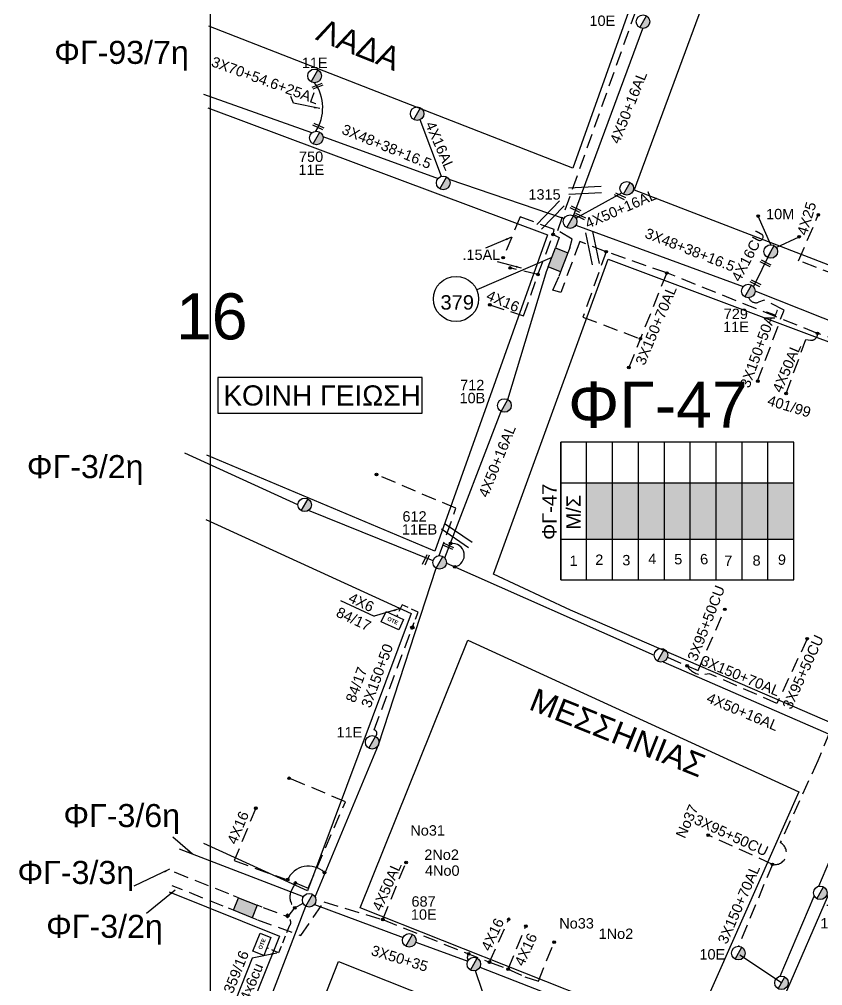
# Model space of a CAD drawing. Header units: millimetres. Extents: x 875 to 3140, y 727 to 1775.
# Drawn here: x 878.1 to 1017.7, y 1391.2 to 1559.1 of the extents above; entities that cross this region are included whole.
import ezdxf
from ezdxf.enums import TextEntityAlignment as Align

# ---------------------------------------------------------------- set-up
doc = ezdxf.new("R2010")
doc.units = ezdxf.units.MM
doc.linetypes.add('DASHED', pattern=[19.05, 12.7, -6.35])
for name, color, linetype in [('Link Box 4 Διευθύνσεων', 7, 'Continuous'), ('Pillar OTE', 7, 'Continuous'), ('Ασφαλειοκιβώτια Χ.Τ 9 αναχωρήσεων', 7, 'Continuous'), ('Γέφυρες Εναερίου Δικτύου', 7, 'Continuous'), ('Γυμνά εναέρια ΧΤ (3Φ)   4x16AL', 7, 'Continuous'), ('Γυμνά εναέρια ΧΤ (3Φ)   4x16CU', 7, 'Continuous'), ('Γυμνά εναέρια ΧΤ (3Φ)   4x50AL', 7, 'Continuous'), ('Γυμνά εναέρια ΧΤ και ΦΟΠ (3Φ)   4x50+16AL', 7, 'Continuous'), ('Εναέρια παροχή ΧΤ 4x16', 7, 'SYN_LINE'), ('Εναέρια παροχή ΧΤ 4x25', 7, 'SYN_LINE'), ('Επιγραφές - Σχήματα', 7, 'Continuous'), ('Καλώδια ΧΤ   3x150+50AL', 7, 'DASHED'), ('Καλώδια ΧΤ   3x150+50AL XLPE', 7, 'DASHED'), ('Καλώδια ΧΤ   3x150+70AL', 7, 'DASHED'), ('Καλώδια ΧΤ   3x150AL+50CU', 7, 'DASHED'), ('Καλώδια ΧΤ   3x48+38+16.5', 7, 'DASHED'), ('Καλώδια ΧΤ   3x95+50CU', 7, 'DASHED'), ('Μηχανική τομή', 7, 'Continuous'), ('Στύλος ΦΜ', 7, 'Continuous'), ('Στύλος ΦΜ @ 1', 7, 'Continuous'), ('Συνδέσεις', 7, 'Continuous'), ('Συνεστραμμένα ΧΤ   3x70+54.6+25 AL', 7, 'SYN_LINE'), ('Συνεστραμμένα ΧΤ   3x70+54.6+25AL', 7, 'SYN_LINE'), ('Συνεστραμμένα ΧΤ   4x120+25AL', 7, 'SYN_LINE'), ('Τομή', 7, 'Continuous'), ('Υπόβαθρο ΔΕΗ', 7, 'Continuous'), ('Υπόγεια Καλώδια Δικτύου ΧΤ   .15', 7, 'DASHED'), ('Υπόγεια καλώδια Παροχών ΧΤ   4x50AL', 7, 'DASHED'), ('Υπόγεια καλώδια Παροχών ΧΤ   4x6', 7, 'DASHED')]:
    doc.layers.add(name, color=color, linetype=linetype)
doc.styles.add('ar', font='arial.ttf')
doc.styles.get("Standard").update_dxf_attribs({"font": 'arial.ttf'})
doc.linetypes.add('SYN_LINE', pattern='A,0.5,-0.0001,["/\\/\\/\\/",Standard,S=0.1,R=0,X=0,Y=-0.05],-0.25', length=0.7501)
doc.dimstyles.new('ISO-25', dxfattribs={"dimtxt": 2.5, "dimasz": 2.5, "dimexe": 1.25, "dimexo": 0.625, "dimtad": 1, "dimtxsty": 'Standard', "dimcen": 2.5, "dimadec": 0, "dimazin": 0, "dimtfac": 1, "dimtmove": 0, "dimatfit": 3, "dimfxl": 1, "dimarcsym": 0})

# ---------------------------------------------------------------- blocks, each defined once
blk = doc.blocks.new('ΥΠΑΡΧΩΝ ΤΣΙΜΕΝΤΕΝΙΟΣ ΣΤΥΛΟΣ')
at = {"layer": 'Στύλος ΦΜ'}
blk.add_hatch(color=256, dxfattribs=at).paths.add_polyline_path([(-1.29, -2.28, 0.574793), (2.62, 0, 0.268822), (1.3, 2.27)])
blk.add_line((-1.29, -2.28), (1.3, 2.27), dxfattribs=at)
blk.add_circle((0, 0), 2.62, dxfattribs=at)
at = {"layer": 'Στύλος ΦΜ', "flags": 4}
for tag, p in [('ΑΡΙΘΜΟΣ', (-4.68, 8.05)), ('ΤΥΠΟΣ', (-4.91, 3.03))]:
    blk.add_attdef(tag, p, '', height=4, dxfattribs=at)
blk = doc.blocks.new('LINK BOX 4 ΑΝΑΧΩΡΗΣΕΩΝ')
at = {"layer": 'Link Box 4 Διευθύνσεων', "ltscale": 40}
blk.add_hatch(color=256, dxfattribs=at).paths.add_polyline_path([(-3.54, 0), (-3.54, -4.67), (3.54, -4.67), (3.54, 0)])
for p, q in [((-3.54, 0), (-5.33, 0)), ((5.33, 0), (3.54, 0)), ((-3.54, -4.67), (-5.33, -4.67)), ((5.33, -4.67), (3.54, -4.67))]:
    blk.add_line(p, q, dxfattribs=at)
blk.add_lwpolyline([(-3.54, -4.67), (-3.54, 0), (3.54, 0), (3.54, -4.67)], close=True, dxfattribs=at)
blk = doc.blocks.new('ΤΟΜΗ')
at = {"layer": 'Τομή', "ltscale": 40}
for p, q in [((-5.68, 0), (5.68, 0)), ((5.68, -2.33), (-5.68, -2.33))]:
    blk.add_line(p, q, dxfattribs=at)
blk = doc.blocks.new('ΑΣΦΑΛΕΙΟΚΙΒΩΤΙΟ ΥΠΟΣΤΑΘΜΟΥ 9 ΑΝΑΧΩΡΗΣΕΩΝ')
at = {"layer": 'Ασφαλειοκιβώτια Χ.Τ 9 αναχωρήσεων', "ltscale": 40}
for p, q in [((-23.8, 40.36), (24.02, 40.36)), ((-9.72, 40.36), (-9.72, -40.64)), ((9.94, 40.36), (9.94, -40.64)), ((-23.8, 31.36), (24.02, 31.36)), ((-23.8, 22.36), (24.02, 22.36)), ((-23.8, 13.36), (24.02, 13.36)), ((-23.8, 4.36), (24.02, 4.36)), ((-23.8, -4.64), (24.02, -4.64)), ((-23.8, -13.64), (24.02, -13.64)), ((-23.8, -22.64), (24.02, -22.64)), ((-23.8, -31.64), (24.02, -31.64))]:
    blk.add_line(p, q, dxfattribs=at)
at = {"layer": 'Ασφαλειοκιβώτια Χ.Τ 9 αναχωρήσεων'}
blk.add_lwpolyline([(-23.8, -40.64), (24.02, -40.64), (24.02, 40.36), (-23.8, 40.36)], close=True, dxfattribs=at)
for s, rotation, p in [('1', 270, (-18.96, 37.31)), ('2', 270, (-18.6, 28.38)), ('3', 270, (-18.74, 18.97)), ('4', 270, (-18.26, 9.95)), ('5', 270, (-18.42, 0.93)), ('6', 274.9707, (-18.52, -8.21)), ('7', 270, (-19, -16.47)), ('8', 270, (-18.86, -26.29)), ('9', 266.863, (-18.5, -35))]:
    blk.add_text(s, height=3.6, rotation=rotation, dxfattribs=at).set_placement(p)
at = {"layer": 'Ασφαλειοκιβώτια Χ.Τ 9 αναχωρήσεων', "ltscale": 40}
for tag, height, p in [('ΟΝΟΜΑ', 5, (-0.16, 44.31)), ('ΚΕΙΜΕΝΟ 1', 2, (17.06, 35.59)), ('ΚΕΙΜΕΝΟ 2', 2, (17.06, 26.88)), ('ΚΕΙΜΕΝΟ 3', 2, (17.06, 17.69)), ('ΚΕΙΜΕΝΟ 4', 2, (17.06, 8.71)), ('ΚΕΙΜΕΝΟ 5', 2, (17.06, -0.13)), ('ΚΕΙΜΕΝΟ 6', 2, (17.06, -9.05)), ('ΚΕΙΜΕΝΟ 7', 2, (17.06, -18.13)), ('ΚΕΙΜΕΝΟ 8', 2, (17.06, -26.85)), ('ΚΕΙΜΕΝΟ 9', 2, (17.06, -35.99)), ('ΣΧ', 2, (-0.1, -42.64))]:
    blk.add_attdef(tag, text='', height=height, dxfattribs=at).set_placement(p, align=Align.MIDDLE_CENTER)
blk = doc.blocks.new('_ΣΥΝΔΕΣΗ')
at = {"layer": 'Συνδέσεις', "linetype": 'SYN_LINE', "ltscale": 40}
blk.add_hatch(color=256, dxfattribs=at).paths.add_polyline_path([(0.5, -0.01, 1), (-0.5, -0.01, 1)])
at = {"layer": 'Συνδέσεις'}
blk.add_circle((0, -0.01), 0.5, dxfattribs=at)
blk = doc.blocks.new('ΜΗΧΑΝΙΚΗ ΤΟΜΗ')
at = {"layer": 'Μηχανική τομή', "ltscale": 40}
for p, q in [((-1.89, 0.78), (1.89, 0.78)), ((1.89, 0), (-1.89, 0))]:
    blk.add_line(p, q, dxfattribs=at)
blk = doc.blocks.new('PILLAR ΟΤΕ')
at = {"layer": 'Pillar OTE', "ltscale": 40}
blk.add_lwpolyline([(-3.31, 2.02), (3.39, 2.02), (3.39, -1.99), (-3.31, -1.99)], close=True, dxfattribs=at)
at = {"layer": 'Pillar OTE', "insert": (-1.81, 0.71), "char_height": 1.3575, "width": 109.961, "attachment_point": 1}
blk.add_mtext('{\\fArial|b1|i0|c161|p34;OTE}', dxfattribs=at)
blk = doc.blocks.new('TSONTA XT1')
at = {"ltscale": 40}
h = blk.add_hatch(color=256, dxfattribs=at)
h.dxf.hatch_style = 1
h.paths.add_polyline_path([(595.96, 2487.66), (597.07, 2488.77), (595.96, 2489.87), (594.85, 2488.77)])
blk.add_lwpolyline([(594.85, 2488.77), (595.96, 2489.87), (597.07, 2488.77), (595.96, 2487.66)], close=True, dxfattribs=at)

msp = doc.modelspace()

# ---------------------------------------------------------------- hatches: boundary and pattern name
at = {"layer": 'Ασφαλειοκιβώτια Χ.Τ 9 αναχωρήσεων', "ltscale": 20}
for color, points in [(62, [(976.71, 1478.58), (976.71, 1468.75), (981.21, 1468.75), (981.21, 1478.58)]), (6, [(981.21, 1478.58), (981.21, 1468.75), (985.71, 1468.75), (985.71, 1478.58)]), (133, [(985.71, 1478.58), (985.71, 1468.75), (990.21, 1468.75), (990.21, 1478.58)]), (30, [(990.21, 1478.58), (990.21, 1468.75), (994.71, 1468.75), (994.71, 1478.58)]), (27, [(994.71, 1478.58), (994.71, 1468.75), (999.21, 1468.75), (999.21, 1478.58)]), (1, [(999.21, 1478.58), (999.21, 1468.75), (1003.71, 1468.75), (1003.71, 1478.58)]), (173, [(1003.71, 1478.58), (1003.71, 1468.75), (1008.21, 1468.75), (1008.21, 1478.58)]), (2, [(1008.21, 1478.58), (1008.21, 1468.75), (1012.71, 1468.75), (1012.71, 1478.58)])]:
    msp.add_hatch(color=color, dxfattribs=at).paths.add_polyline_path(points)

# ---------------------------------------------------------------- linework, layer by layer
at = {"layer": 'Γέφυρες Εναερίου Δικτύου', "color": 62, "linetype": 'DASHED', "ltscale": 0.2}
msp.add_line((914.55, 1407.16), (904.05, 1411.36), dxfattribs=at)
at = {"layer": 'Γέφυρες Εναερίου Δικτύου', "color": 30, "linetype": 'DASHED', "ltscale": 0.2}
msp.add_line((913.57, 1405.04), (904.67, 1408.6), dxfattribs=at)
at = {"layer": 'Γέφυρες Εναερίου Δικτύου', "color": 62, "linetype": 'SYN_LINE', "ltscale": 7}
msp.add_lwpolyline([(1008.72, 1519.92), (1006.5, 1524.88)], dxfattribs=at)
at = {"layer": 'Γέφυρες Εναερίου Δικτύου', "color": 2, "linetype": 'DASHED', "ltscale": 0.2}
msp.add_lwpolyline([(965.74, 1507.55), (968.25, 1514.73), (970.87, 1521.67), (971.91, 1521.18), (971.59, 1520.19)], dxfattribs=at)
at = {"layer": 'Γέφυρες Εναερίου Δικτύου', "color": 6, "linetype": 'DASHED', "ltscale": 0.2}
msp.add_lwpolyline([(1044.6, 1473.32), (1044.54, 1474.34, 0.590059), (1041.66, 1475.72, -0.142842), (1038.13, 1474.49), (1033.17, 1477.01, -0.353654), (1031.06, 1481.71), (1037.19, 1496.96), (1031.86, 1499.09), (1028.25, 1500.62), (1016.82, 1504.51), (990.63, 1515.01), (980.1, 1518.7), (975.5, 1520.45), (972.21, 1511.62), (970.86, 1512.02), (971.88, 1514.38)], format="xyb", dxfattribs=at)
msp.add_lwpolyline([(980.1, 1518.7), (976.05, 1507.33), (986.04, 1503.58)], dxfattribs=at)
at = {"layer": 'Γέφυρες Εναερίου Δικτύου', "color": 62, "linetype": 'DASHED', "ltscale": 0.2}
for points in [[(951.1, 1465.92), (954, 1474.14), (940.17, 1479.99)], [(920.47, 1404.81), (924.83, 1403.22), (925.98, 1404.74), (927.43, 1405.56)]]:
    msp.add_lwpolyline(points, dxfattribs=at)
at = {"layer": 'Γέφυρες Εναερίου Δικτύου', "color": 27, "linetype": 'DASHED', "ltscale": 0.2}
msp.add_lwpolyline([(919.52, 1402.66), (927.02, 1399.97), (931.06, 1405.77), (941.28, 1402.71), (959.84, 1395.3), (963.07, 1394.11), (965.94, 1392.79), (968.33, 1392.01), (971.06, 1398.79)], dxfattribs=at)
at = {"layer": 'Γέφυρες Εναερίου Δικτύου', "color": 27}
msp.add_lwpolyline([(959.76, 1386.8), (957.4, 1393.84)], dxfattribs=at)
at = {"layer": 'Γέφυρες Εναερίου Δικτύου', "color": 27, "linetype": 'DASHED', "ltscale": 0.2}
msp.add_arc((956.9, 1396.12), 0.935, 137.779, 212.7381, dxfattribs=at)
at = {"layer": 'Γυμνά εναέρια ΧΤ (3Φ)   4x16AL', "color": 173, "linetype": 'Continuous'}
msp.add_lwpolyline([(951.46, 1531.78), (947.76, 1541.61)], dxfattribs=at)
at = {"layer": 'Γυμνά εναέρια ΧΤ (3Φ)   4x16CU', "color": 62, "linetype": 'SYN_LINE', "ltscale": 8}
msp.add_lwpolyline([(1005.71, 1512.61), (1008.7, 1518.74)], dxfattribs=at)
at = {"layer": 'Γυμνά εναέρια ΧΤ (3Φ)   4x50AL', "color": 6, "linetype": 'DASHED', "ltscale": 0.2}
msp.add_lwpolyline([(1034.47, 1509.24), (1013.53, 1517.14)], dxfattribs=at)
msp.add_lwpolyline([(1011.36, 1494.08), (1014.81, 1503.46), (1015.6, 1503.34, 0.49101), (1016.82, 1504.51, 1.878378)], format="xyb", dxfattribs=at)
at = {"layer": 'Γυμνά εναέρια ΧΤ (3Φ)   4x50AL', "color": 27, "linetype": 'DASHED', "ltscale": 0.2}
msp.add_lwpolyline([(941.28, 1402.71), (945.32, 1412.63)], dxfattribs=at)
at = {"layer": 'Γυμνά εναέρια ΧΤ και ΦΟΠ (3Φ)   4x50+16AL', "color": 151}
msp.add_line((921.11, 1387.37), (927.91, 1405.05), dxfattribs=at)
at = {"layer": 'Γυμνά εναέρια ΧΤ και ΦΟΠ (3Φ)   4x50+16AL', "color": 2}
msp.add_lwpolyline([(974.42, 1524.95), (986.48, 1557.47)], dxfattribs=at)
at = {"layer": 'Γυμνά εναέρια ΧΤ και ΦΟΠ (3Φ)   4x50+16AL', "color": 133}
for points in [[(974.84, 1524.53), (982.83, 1528.9)], [(963, 1493.02), (969.77, 1515.42)], [(952.05, 1465.52), (961.84, 1490.98)], [(952.33, 1464.62), (988.45, 1448.64)], [(989.98, 1447.5), (1026.31, 1431.65)]]:
    msp.add_lwpolyline(points, dxfattribs=at)
at = {"layer": 'Γυμνά εναέρια ΧΤ και ΦΟΠ (3Φ)   4x50+16AL', "color": 30}
for points in [[(926.53, 1474.72), (906.87, 1483.74)], [(950.01, 1465.01), (928.39, 1473.78)]]:
    msp.add_lwpolyline(points, dxfattribs=at)
at = {"layer": 'Γυμνά εναέρια ΧΤ και ΦΟΠ (3Φ)   4x50+16AL', "color": 62}
for points in [[(940.52, 1433.05), (950.58, 1463.72)], [(929.52, 1406.64), (940.52, 1433.05)]]:
    msp.add_lwpolyline(points, dxfattribs=at)
at = {"layer": 'Εναέρια παροχή ΧΤ 4x16', "color": 2, "linetype": 'DASHED', "ltscale": 0.2}
msp.add_lwpolyline([(959.88, 1509.49), (965.74, 1507.55)], dxfattribs=at)
at = {"layer": 'Εναέρια παροχή ΧΤ 4x16', "color": 62, "linetype": 'DASHED', "ltscale": 0.2}
msp.add_lwpolyline([(934.79, 1423.18), (925.01, 1427.26)], dxfattribs=at)
msp.add_lwpolyline([(919.21, 1422.07), (915.46, 1412.98), (926.1, 1409.07), (925.43, 1407.83, 0.343913), (925.98, 1404.74, 0.384313)], format="xyb", dxfattribs=at)
at = {"layer": 'Εναέρια παροχή ΧΤ 4x16', "color": 27, "linetype": 'DASHED', "ltscale": 0.2}
for points in [[(959.84, 1395.3), (963.16, 1402.77)], [(963.07, 1394.11), (966.15, 1401.58)]]:
    msp.add_lwpolyline(points, dxfattribs=at)
at = {"layer": 'Εναέρια παροχή ΧΤ 4x25', "color": 6, "linetype": 'DASHED', "ltscale": 0.2}
msp.add_lwpolyline([(1013.53, 1517.14), (1016.96, 1525.09)], dxfattribs=at)
at = {"layer": 'Εναέρια παροχή ΧΤ 4x25', "color": 62, "linetype": 'SYN_LINE', "ltscale": 5}
msp.add_lwpolyline([(1009.65, 1519.43), (1013.63, 1521.28)], dxfattribs=at)
at = {"layer": 'Επιγραφές - Σχήματα', "ltscale": 20}
msp.add_line((970.64, 1517.7), (957.61, 1512.06), dxfattribs=at)
at = {"layer": 'Επιγραφές - Σχήματα'}
msp.add_lwpolyline([(2909.53, 1755.34), (2909.49, 750.1), (911.34, 750.1), (911.34, 1763.72)], dxfattribs=at)
at = {"layer": 'Επιγραφές - Σχήματα', "color": 190}
msp.add_lwpolyline([(912.61, 1490.66), (948.12, 1490.66), (948.12, 1496.84), (912.61, 1496.84)], close=True, dxfattribs=at)
at = {"layer": 'Επιγραφές - Σχήματα', "ltscale": 20}
msp.add_circle((954.01, 1510.5), 3.92, dxfattribs=at)
for centre, radius, start, end in [((953.4, 1465.99), 2.05, 280.7048, 99.3722), ((928.39, 1407.99), 4.01, 46.5496, 156.2197)]:
    msp.add_arc(centre, radius, start, end, dxfattribs=at)
at = {"layer": 'Καλώδια ΧΤ   3x150+50AL', "color": 62, "linetype": 'DASHED', "ltscale": 0.2}
msp.add_lwpolyline([(1006.41, 1496.26), (1011.02, 1508.56), (1007.54, 1510.28), (1006.59, 1509.93, -0.411133), (1004.89, 1510.7, -3.98592)], format="xyb", dxfattribs=at)
at = {"layer": 'Καλώδια ΧΤ   3x150+70AL', "color": 6, "linetype": 'DASHED', "ltscale": 0.2}
msp.add_lwpolyline([(990.63, 1515.01), (984.04, 1498.6)], dxfattribs=at)
at = {"layer": 'Καλώδια ΧΤ   3x150+70AL', "color": 173, "ltscale": 0.2}
for points in [[(1043.03, 1471.69), (1042.63, 1470.81), (1035.06, 1473.87), (1016.87, 1430.26), (1010.35, 1416.09)], [(1008.98, 1412.3), (1003.08, 1398.07)]]:
    msp.add_lwpolyline(points, dxfattribs=at)
at = {"layer": 'Καλώδια ΧΤ   3x150+70AL', "color": 133, "ltscale": 0.2}
msp.add_lwpolyline([(1009.76, 1440.24), (998.06, 1445.39), (997.25, 1445.28, -0.301755), (994.16, 1446.77, -1.753852)], format="xyb", dxfattribs=at)
at = {"layer": 'Καλώδια ΧΤ   3x150+70AL', "color": 62, "linetype": 'DASHED', "ltscale": 0.2}
msp.add_lwpolyline([(926.1, 1409.07), (928.31, 1408.15), (934.79, 1423.18)], dxfattribs=at)
at = {"layer": 'Καλώδια ΧΤ   3x150+70AL', "color": 173, "ltscale": 0.2}
msp.add_arc((1009.4, 1414.29), 2.04, 258.2456, 62.012, dxfattribs=at)
at = {"layer": 'Καλώδια ΧΤ   3x150AL+50CU', "color": 2, "ltscale": 0.2}
msp.add_lwpolyline([(973.77, 1519.36), (974.19, 1520.86), (971.69, 1522.38), (994.14, 1585.57), (996.47, 1591.95), (997.09, 1593.66), (999.83, 1593.49), (1002.11, 1598.37)], dxfattribs=at)
at = {"layer": 'Καλώδια ΧΤ   3x150AL+50CU', "color": 62, "linetype": 'DASHED', "ltscale": 0.2}
msp.add_lwpolyline([(940.02, 1434.53, 0.630664), (939.78, 1435.65), (946.3, 1453.12)], format="xyb", dxfattribs=at)
at = {"layer": 'Καλώδια ΧΤ   3x48+38+16.5', "color": 173, "linetype": 'Continuous'}
for points in [[(928.94, 1539.32), (910.21, 1545.99)], [(930.89, 1538.7), (950.88, 1531.4)], [(952.78, 1531.27), (972.78, 1524.45)]]:
    msp.add_lwpolyline(points, dxfattribs=at)
at = {"layer": 'Καλώδια ΧΤ   3x48+38+16.5', "color": 62, "linetype": 'Continuous'}
for points in [[(974.85, 1523.33), (1003.9, 1512.64)], [(1005.96, 1511.92), (1037.73, 1499.27)]]:
    msp.add_lwpolyline(points, dxfattribs=at)
at = {"layer": 'Καλώδια ΧΤ   3x95+50CU', "color": 133, "ltscale": 0.2}
for points in [[(990.75, 1448.29), (994.16, 1446.77), (996.07, 1445.99), (1000.72, 1456.59)], [(1015.04, 1451.48), (1009.76, 1440.24)]]:
    msp.add_lwpolyline(points, dxfattribs=at)
at = {"layer": 'Καλώδια ΧΤ   3x95+50CU', "color": 173, "ltscale": 0.2}
msp.add_lwpolyline([(1008.98, 1412.3), (997.84, 1417.36)], dxfattribs=at)
at = {"layer": 'Συνεστραμμένα ΧΤ   3x70+54.6+25 AL', "color": 173, "linetype": 'SYN_LINE', "ltscale": 10}
msp.add_arc((923.35, 1543.69), 7.49, 327.1277, 35.6171, dxfattribs=at)
at = {"layer": 'Συνεστραμμένα ΧΤ   4x120+25AL', "color": 173, "ltscale": 20}
for points in [[(1017.07, 1408.51), (1026.6, 1431.09)], [(1010.31, 1392.88), (1016.27, 1406.77)]]:
    msp.add_lwpolyline(points, dxfattribs=at)
at = {"layer": 'Συνεστραμμένα ΧΤ   4x120+25AL', "color": 27, "ltscale": 20}
for points in [[(927.48, 1406.66), (905.95, 1414.96)], [(929.41, 1405.33), (944.8, 1399.59)], [(958.16, 1394.46), (968.98, 1390.23)]]:
    msp.add_lwpolyline(points, dxfattribs=at)
at = {"layer": 'Συνεστραμμένα ΧΤ   4x120+25AL', "color": 27, "ltscale": 10}
msp.add_lwpolyline([(947.02, 1398.81), (956.05, 1395.51)], dxfattribs=at)
at = {"layer": 'Συνεστραμμένα ΧΤ   4x120+25AL', "color": 173, "ltscale": 10}
msp.add_lwpolyline([(1010.57, 1391.73), (1003.3, 1396.52)], dxfattribs=at)
at = {"layer": 'Υπόβαθρο ΔΕΗ'}
for points in [[(911.73, 1617.98), (993.32, 1586.58), (974.29, 1533.23), (911.08, 1557.89)], [(925.76, 1544.52), (925.31, 1545.63)], [(910.86, 1543.67), (969.88, 1521.62), (950.34, 1466.71), (910.72, 1483.36)], [(910.53, 1472.19), (946.2, 1455.88), (928.21, 1407.68), (910.21, 1415.93)], [(933.96, 1458.1), (939.81, 1455.42)], [(904.16, 1407.56), (923.35, 1399.85), (898.31, 1337.57)], [(911.34, 1338.89), (933.58, 1395.41), (954.45, 1387.14), (937.33, 1347.36)], [(918.61, 1396.02), (915.61, 1388.57)]]:
    msp.add_lwpolyline(points, dxfattribs=at)
for points in [[(1004.51, 1582.32), (984.94, 1529.47), (1033.77, 1510.64), (1045.87, 1533.74, -0.301015), (1050.63, 1535.49), (1063.91, 1530.42), (1073.5, 1555.59)], [(980.42, 1517.43), (1030.39, 1498.68), (1023.13, 1480.2, 0.502334), (1026.51, 1472.04), (1060.31, 1452.89), (1067.38, 1415.97), (1007.69, 1441.87), (973.88, 1456.42), (960.54, 1462.69)]]:
    msp.add_lwpolyline(points, format="xyb", close=True, dxfattribs=at)
for points in [[(956.06, 1451.26), (1013.59, 1424.92), (994.6, 1382.05), (937.34, 1404.74)], [(1024.28, 1419.8), (1071.25, 1398.81), (1081.13, 1348.21), (1005.92, 1377.57)]]:
    msp.add_lwpolyline(points, close=True, dxfattribs=at)
at = {"layer": 'Υπόγεια Καλώδια Δικτύου ΧΤ   .15', "color": 2, "linetype": 'DASHED', "ltscale": 0.2}
for points in [[(970.87, 1521.67), (971.08, 1522.54), (965.15, 1524.77), (962.19, 1517.67)], [(968.25, 1514.73), (963.4, 1515.89)]]:
    msp.add_lwpolyline(points, dxfattribs=at)
at = {"layer": 'Υπόγεια καλώδια Παροχών ΧΤ   4x6', "color": 62, "linetype": 'DASHED', "ltscale": 0.1}
msp.add_lwpolyline([(946.3, 1453.12), (947.42, 1456.11), (944.63, 1457.39), (943.75, 1455.47)], dxfattribs=at)
msp.add_lwpolyline([(924.72, 1403.04, -0.563292), (925.04, 1401.59), (923.18, 1396.96), (921.18, 1397.77)], format="xyb", dxfattribs=at)

# ---------------------------------------------------------------- block references
at = {"layer": 'Link Box 4 Διευθύνσεων'}
for p, xscale, yscale, zscale, rotation in [((970.64, 1517.7), 0.5000000000000212, 0.5000000000000212, 0.5000000000000212, 69.1289847668291), ((917.83, 1405.85), 0.4999999999999936, 0.4999999999999936, 0.4999999999999936, 338.1954599033264)]:
    msp.add_blockref('LINK BOX 4 ΑΝΑΧΩΡΗΣΕΩΝ', p, dxfattribs=dict(at, xscale=xscale, yscale=yscale, zscale=zscale, rotation=rotation))
at = {"layer": 'Pillar OTE'}
for p, xscale, yscale, zscale, rotation in [((942.95, 1454.63), 0.5, 0.5, 0.5, 335.4302608197793), ((920.28, 1398.41), 0.4999999999999999, 0.4999999999999999, 0.4999999999999999, 68.09325104797328)]:
    msp.add_blockref('PILLAR ΟΤΕ', p, dxfattribs=dict(at, xscale=xscale, yscale=yscale, zscale=zscale, rotation=rotation))
at = {"layer": 'Ασφαλειοκιβώτια Χ.Τ 9 αναχωρήσεων', "xscale": 0.5, "yscale": 0.5, "zscale": 0.5, "rotation": 90}
msp.add_blockref('ΑΣΦΑΛΕΙΟΚΙΒΩΤΙΟ ΥΠΟΣΤΑΘΜΟΥ 9 ΑΝΑΧΩΡΗΣΕΩΝ', (992.39, 1473.61), dxfattribs=at).add_auto_attribs({'ΟΝΟΜΑ': 'ΦΓ-47'})
at = {"layer": 'Μηχανική τομή'}
for p, xscale, yscale, zscale, rotation in [((929.86, 1547.63), 0.5000000000001067, 0.5000000000001067, 0.5000000000001067, 202.2180693737455), ((930.16, 1540.62), 0.5000000000001067, 0.5000000000001067, 0.5000000000001067, 154.2532608670445), ((982.58, 1528.5), 0.5000000000001067, 0.5000000000001067, 0.5000000000001067, 154.2532608670445), ((974.84, 1526.27), 0.5000000000001067, 0.5000000000001067, 0.5000000000001067, 154.2532608670445), ((975.65, 1524.98), 0.5000000000001067, 0.5000000000001067, 0.5000000000001067, 154.2532608670445), ((1007.89, 1516.86), 0.5000000000001067, 0.5000000000001067, 0.5000000000001067, 154.2532608670445), ((1006.14, 1513.39), 0.5000000000001067, 0.5000000000001067, 0.5000000000001067, 154.2532608670445), ((952.73, 1467.72), 0.5000000000001346, 0.5000000000001346, 0.5000000000001346, 155.6679469187155), ((948.6, 1465.28), 0.5000000000001346, 0.5000000000001346, 0.5000000000001346, 245.6679469187156)]:
    msp.add_blockref('ΜΗΧΑΝΙΚΗ ΤΟΜΗ', p, dxfattribs=dict(at, xscale=xscale, yscale=yscale, zscale=zscale, rotation=rotation))
at = {"layer": 'Στύλος ΦΜ @ 1', "ltscale": 40}
ref = msp.add_blockref('ΥΠΑΡΧΩΝ ΤΣΙΜΕΝΤΕΝΙΟΣ ΣΤΥΛΟΣ', (986.51, 1558.65), dxfattribs=dict(at, xscale=0.4499999999998181, yscale=0.4499999999998181, zscale=0.4499999999998181))
ref.add_attrib('ΤΥΠΟΣ', '10E', (977.2, 1557.91), dxfattribs={"layer": 'Στύλος ΦΜ', "height": 1.8, "flags": 4})
ref.add_attrib('ΑΡΙΘΜΟΣ', '733', (977.31, 1560.17), dxfattribs={"layer": 'Στύλος ΦΜ', "height": 1.8, "flags": 4})
ref = msp.add_blockref('ΥΠΑΡΧΩΝ ΤΣΙΜΕΝΤΕΝΙΟΣ ΣΤΥΛΟΣ', (929.43, 1549.23), dxfattribs=dict(at, xscale=0.4499999999998181, yscale=0.4499999999998181, zscale=0.4499999999998181))
ref.add_attrib('ΤΥΠΟΣ', '11E', (927.22, 1550.6), dxfattribs={"layer": 'Στύλος ΦΜ', "height": 1.8, "flags": 4})
at = {"layer": 'Στύλος ΦΜ @ 1', "ltscale": 40, "xscale": 0.4499999999998181, "yscale": 0.4499999999998181, "zscale": 0.4499999999998181}
for p in [(947.25, 1542.67), (951.79, 1530.65), (983.68, 1529.71), (927.71, 1474.74), (989.62, 1448.62), (928.49, 1406.07), (957.1, 1394.98), (1010.57, 1391.73)]:
    msp.add_blockref('ΥΠΑΡΧΩΝ ΤΣΙΜΕΝΤΕΝΙΟΣ ΣΤΥΛΟΣ', p, dxfattribs=at)
at = {"layer": 'Στύλος ΦΜ @ 1', "ltscale": 40}
ref = msp.add_blockref('ΥΠΑΡΧΩΝ ΤΣΙΜΕΝΤΕΝΙΟΣ ΣΤΥΛΟΣ', (929.74, 1538.46), dxfattribs=dict(at, xscale=0.4499999999998181, yscale=0.4499999999998181, zscale=0.4499999999998181))
ref.add_attrib('ΤΥΠΟΣ', '11E', (926.63, 1532.03), dxfattribs={"layer": 'Στύλος ΦΜ', "height": 1.8, "flags": 4})
ref.add_attrib('ΑΡΙΘΜΟΣ', '750', (926.73, 1534.3), dxfattribs={"layer": 'Στύλος ΦΜ', "height": 1.8, "flags": 4})
ref = msp.add_blockref('ΥΠΑΡΧΩΝ ΤΣΙΜΕΝΤΕΝΙΟΣ ΣΤΥΛΟΣ', (973.83, 1523.93), dxfattribs=dict(at, xscale=0.4499999999998181, yscale=0.4499999999998181, zscale=0.4499999999998181))
ref.add_attrib('ΤΥΠΟΣ', '1315', (966.59, 1527.75), dxfattribs={"layer": 'Στύλος ΦΜ', "height": 1.8, "flags": 4})
ref = msp.add_blockref('ΥΠΑΡΧΩΝ ΤΣΙΜΕΝΤΕΝΙΟΣ ΣΤΥΛΟΣ', (1008.7, 1518.74), dxfattribs=dict(at, xscale=0.4499999999998181, yscale=0.4499999999998181, zscale=0.4499999999998181))
ref.add_attrib('ΤΥΠΟΣ', '10M', (1007.89, 1524.34), dxfattribs={"layer": 'Στύλος ΦΜ', "height": 1.8, "flags": 4})
ref = msp.add_blockref('ΥΠΑΡΧΩΝ ΤΣΙΜΕΝΤΕΝΙΟΣ ΣΤΥΛΟΣ', (1004.79, 1511.87), dxfattribs=dict(at, xscale=0.4499999999998181, yscale=0.4499999999998181, zscale=0.4499999999998181))
ref.add_attrib('ΤΥΠΟΣ', '11E', (1000.42, 1504.75), dxfattribs={"layer": 'Στύλος ΦΜ', "height": 1.8, "flags": 4})
ref.add_attrib('ΑΡΙΘΜΟΣ', '729', (1000.53, 1507.01), dxfattribs={"layer": 'Στύλος ΦΜ', "height": 1.8, "flags": 4})
ref = msp.add_blockref('ΥΠΑΡΧΩΝ ΤΣΙΜΕΝΤΕΝΙΟΣ ΣΤΥΛΟΣ', (962.42, 1492), dxfattribs=dict(at, xscale=0.4499999999998181, yscale=0.4499999999998181, zscale=0.4499999999998181))
ref.add_attrib('ΤΥΠΟΣ', '10B', (954.62, 1492.39), dxfattribs={"layer": 'Στύλος ΦΜ', "height": 1.8, "flags": 4})
ref.add_attrib('ΑΡΙΘΜΟΣ', '712', (954.73, 1494.65), dxfattribs={"layer": 'Στύλος ΦΜ', "height": 1.8, "flags": 4})
ref = msp.add_blockref('ΥΠΑΡΧΩΝ ΤΣΙΜΕΝΤΕΝΙΟΣ ΣΤΥΛΟΣ', (951.16, 1464.75), dxfattribs=dict(at, xscale=0.4499999999998181, yscale=0.4499999999998181, zscale=0.4499999999998181))
ref.add_attrib('ΤΥΠΟΣ', '11EB', (944.6, 1469.57), dxfattribs={"layer": 'Στύλος ΦΜ', "height": 1.8, "flags": 4})
ref.add_attrib('ΑΡΙΘΜΟΣ', '612', (944.7, 1471.83), dxfattribs={"layer": 'Στύλος ΦΜ', "height": 1.8, "flags": 4})
ref = msp.add_blockref('ΥΠΑΡΧΩΝ ΤΣΙΜΕΝΤΕΝΙΟΣ ΣΤΥΛΟΣ', (939.44, 1433.5), dxfattribs=dict(at, xscale=0.4499999999998181, yscale=0.4499999999998181, zscale=0.4499999999998181))
ref.add_attrib('ΤΥΠΟΣ', '11E', (933.24, 1434.34), dxfattribs={"layer": 'Στύλος ΦΜ', "height": 1.8, "flags": 4})
ref = msp.add_blockref('ΥΠΑΡΧΩΝ ΤΣΙΜΕΝΤΕΝΙΟΣ ΣΤΥΛΟΣ', (1017.3, 1407.36), dxfattribs=dict(at, xscale=0.4499999999998181, yscale=0.4499999999998181, zscale=0.4499999999998181))
ref.add_attrib('ΤΥΠΟΣ', '10E', (1017.32, 1401.17), dxfattribs={"layer": 'Στύλος ΦΜ', "height": 1.8, "flags": 4})
ref.add_attrib('ΑΡΙΘΜΟΣ', '772', (1018.27, 1403.49), dxfattribs={"layer": 'Στύλος ΦΜ', "height": 1.8, "flags": 4})
ref = msp.add_blockref('ΥΠΑΡΧΩΝ ΤΣΙΜΕΝΤΕΝΙΟΣ ΣΤΥΛΟΣ', (945.88, 1399.11), dxfattribs=dict(at, xscale=0.4499999999998181, yscale=0.4499999999998181, zscale=0.4499999999998181))
ref.add_attrib('ΤΥΠΟΣ', '10E', (946.17, 1402.69), dxfattribs={"layer": 'Στύλος ΦΜ', "height": 1.8, "flags": 4})
ref.add_attrib('ΑΡΙΘΜΟΣ', '687', (946.27, 1404.96), dxfattribs={"layer": 'Στύλος ΦΜ', "height": 1.8, "flags": 4})
ref = msp.add_blockref('ΥΠΑΡΧΩΝ ΤΣΙΜΕΝΤΕΝΙΟΣ ΣΤΥΛΟΣ', (1003.07, 1396.89), dxfattribs=dict(at, xscale=0.4499999999998181, yscale=0.4499999999998181, zscale=0.4499999999998181))
ref.add_attrib('ΤΥΠΟΣ', '10E', (996.31, 1395.78), dxfattribs={"layer": 'Στύλος ΦΜ', "height": 1.8, "flags": 4})
at = {"layer": 'Συνδέσεις'}
for name, p, xscale, yscale, zscale in [('_ΣΥΝΔΕΣΗ', (1006.51, 1524.9), 0.4500000000000455, 0.4500000000000455, 0.4500000000000455), ('_ΣΥΝΔΕΣΗ', (1016.97, 1525.11), 0.4500000000000455, 0.4500000000000455, 0.4500000000000455), ('_ΣΥΝΔΕΣΗ', (970.87, 1521.68), 0.4500000000000455, 0.4500000000000455, 0.4500000000000455), ('_ΣΥΝΔΕΣΗ', (1013.65, 1521.31), 0.4500000000000455, 0.4500000000000455, 0.4500000000000455), ('_ΣΥΝΔΕΣΗ', (980.1, 1518.71), 0.4500000000000455, 0.4500000000000455, 0.4500000000000455), ('_ΣΥΝΔΕΣΗ', (962.19, 1517.67), 0.4500000000000455, 0.4500000000000455, 0.4500000000000455), ('_ΣΥΝΔΕΣΗ', (963.41, 1515.89), 0.4500000000000455, 0.4500000000000455, 0.4500000000000455), ('_ΣΥΝΔΕΣΗ', (968.25, 1514.74), 0.4500000000000455, 0.4500000000000455, 0.4500000000000455), ('_ΣΥΝΔΕΣΗ', (990.63, 1515.01), 0.4500000000000455, 0.4500000000000455, 0.4500000000000455), ('_ΣΥΝΔΕΣΗ', (959.88, 1509.49), 0.4500000000000455, 0.4500000000000455, 0.4500000000000455), ('_ΣΥΝΔΕΣΗ', (986.05, 1503.59), 0.4500000000000455, 0.4500000000000455, 0.4500000000000455), ('_ΣΥΝΔΕΣΗ', (1016.82, 1504.52), 0.4500000000000455, 0.4500000000000455, 0.4500000000000455), ('_ΣΥΝΔΕΣΗ', (984.04, 1498.6), 0.4500000000000455, 0.4500000000000455, 0.4500000000000455), ('_ΣΥΝΔΕΣΗ', (1006.45, 1496.23), 0.4500000000000455, 0.4500000000000455, 0.4500000000000455), ('_ΣΥΝΔΕΣΗ', (1011.36, 1494.09), 0.4500000000000455, 0.4500000000000455, 0.4500000000000455), ('_ΣΥΝΔΕΣΗ', (940.18, 1480), 0.4500000000000455, 0.4500000000000455, 0.4500000000000455), ('_ΣΥΝΔΕΣΗ', (953.07, 1468.02), 0.4500000000000455, 0.4500000000000455, 0.4500000000000455), ('_ΣΥΝΔΕΣΗ', (953.78, 1463.98), 0.4500000000000455, 0.4500000000000455, 0.4500000000000455), ('_ΣΥΝΔΕΣΗ', (1000.73, 1456.6), 0.4500000000000455, 0.4500000000000455, 0.4500000000000455), ('_ΣΥΝΔΕΣΗ', (1015.04, 1451.49), 0.4500000000000455, 0.4500000000000455, 0.4500000000000455), ('_ΣΥΝΔΕΣΗ', (994.16, 1446.78), 0.4500000000000455, 0.4500000000000455, 0.4500000000000455), ('_ΣΥΝΔΕΣΗ', (925.01, 1427.26), 0.4500000000000455, 0.4500000000000455, 0.4500000000000455), ('_ΣΥΝΔΕΣΗ', (919.21, 1422.08), 0.4500000000000455, 0.4500000000000455, 0.4500000000000455), ('_ΣΥΝΔΕΣΗ', (997.84, 1417.37), 0.4500000000000455, 0.4500000000000455, 0.4500000000000455), ('_ΣΥΝΔΕΣΗ', (945.33, 1412.63), 0.4500000000000455, 0.4500000000000455, 0.4500000000000455), ('_ΣΥΝΔΕΣΗ', (1008.99, 1412.31), 0.4500000000000455, 0.4500000000000455, 0.4500000000000455), ('_ΣΥΝΔΕΣΗ', (924.77, 1409.71), 0.4500000000000455, 0.4500000000000455, 0.4500000000000455), ('_ΣΥΝΔΕΣΗ', (931.15, 1410.9), 0.4500000000000455, 0.4500000000000455, 0.4500000000000455), ('_ΣΥΝΔΕΣΗ', (926.1, 1409.08), 0.4500000000000455, 0.4500000000000455, 0.4500000000000455), ('_ΣΥΝΔΕΣΗ', (925.98, 1404.75), 0.4500000000000455, 0.4500000000000455, 0.4500000000000455), ('TSONTA XT1', (741.45, 638.04), 0.3075184835441075, 0.3075184835441075, 0.3075184835441075), ('_ΣΥΝΔΕΣΗ', (941.28, 1402.72), 0.4500000000000455, 0.4500000000000455, 0.4500000000000455), ('_ΣΥΝΔΕΣΗ', (963.16, 1402.77), 0.4500000000000455, 0.4500000000000455, 0.4500000000000455), ('_ΣΥΝΔΕΣΗ', (966.16, 1401.58), 0.4500000000000455, 0.4500000000000455, 0.4500000000000455), ('_ΣΥΝΔΕΣΗ', (971.06, 1398.8), 0.4500000000000455, 0.4500000000000455, 0.4500000000000455), ('_ΣΥΝΔΕΣΗ', (956.21, 1396.76), 0.4500000000000455, 0.4500000000000455, 0.4500000000000455), ('_ΣΥΝΔΕΣΗ', (959.84, 1395.31), 0.4500000000000455, 0.4500000000000455, 0.4500000000000455), ('_ΣΥΝΔΕΣΗ', (963.07, 1394.11), 0.4500000000000455, 0.4500000000000455, 0.4500000000000455)]:
    msp.add_blockref(name, p, dxfattribs=dict(at, xscale=xscale, yscale=yscale, zscale=zscale))
at = {"layer": 'Συνδέσεις', "xscale": 0.3075184835441075, "yscale": 0.3075184835441075, "zscale": 0.3075184835441075, "rotation": 69.53005599987499}
msp.add_blockref('TSONTA XT1', (1599.34, 1014.09), dxfattribs=at)
at = {"layer": 'Τομή'}
for p, xscale, yscale, zscale, rotation in [((976.4, 1529.95), 0.500000000000323, 0.500000000000323, 0.500000000000323, 3.246140919391252), ((970.84, 1524.66), 0.5000000000002216, 0.5000000000002216, 0.5000000000002216, 225.7878948546711), ((978.31, 1519.45), 0.5000000000002017, 0.5000000000002017, 0.5000000000002017, 281.6583341739162), ((954.49, 1469.85), 0.5000000000002343, 0.5000000000002343, 0.5000000000002343, 325.6839030419343)]:
    msp.add_blockref('ΤΟΜΗ', p, dxfattribs=dict(at, xscale=xscale, yscale=yscale, zscale=zscale, rotation=rotation))

# ---------------------------------------------------------------- texts
at = {"layer": 'Γυμνά εναέρια ΧΤ (3Φ)   4x16AL', "ltscale": 0.2}
msp.add_text('4X16AL', height=1.8, rotation=293.4034, dxfattribs=at).set_placement((951.23, 1537.1), align=Align.MIDDLE)
at = {"layer": 'Γυμνά εναέρια ΧΤ (3Φ)   4x50AL', "ltscale": 0.2}
for rotation, p in [(67.0916, (1011.47, 1498.54)), (66.0864, (941.99, 1408.49))]:
    msp.add_text('4X50AL', height=1.8, rotation=rotation, dxfattribs=at).set_placement(p, align=Align.MIDDLE)
at = {"layer": 'Γυμνά εναέρια ΧΤ και ΦΟΠ (3Φ)   4x50+16AL', "ltscale": 0.2}
for rotation, p in [(68.1814, (983.97, 1543.76)), (23.3865, (982.62, 1526.13)), (68.034, (961.14, 1482.34)), (337.2272, (1003.83, 1438.8))]:
    msp.add_text('4X50+16AL', height=1.8, rotation=rotation, dxfattribs=at).set_placement(p, align=Align.MIDDLE)
at = {"layer": 'Εναέρια παροχή ΧΤ 4x16', "ltscale": 20}
for s, rotation, p in [('4X16', 337.1273, (962.17, 1510.12)), ('401/99', 343.2311, (1011.92, 1491.89)), ('4X6', 334.7635, (937.56, 1457.83)), ('4X16', 67.3229, (916.11, 1418.68)), ('4X16', 64.6346, (960.35, 1400.13)), ('4X16', 65.1668, (966.14, 1397.51))]:
    msp.add_text(s, height=1.8, rotation=rotation, dxfattribs=at).set_placement(p, align=Align.MIDDLE)
at = {"layer": 'Εναέρια παροχή ΧΤ 4x16', "ltscale": 20, "insert": (933.77, 1457.07), "char_height": 1.8, "width": 19.3816, "attachment_point": 1, "rotation": 334.7635}
msp.add_mtext('84/17', dxfattribs=at)
at = {"layer": 'Εναέρια παροχή ΧΤ 4x25', "ltscale": 20}
msp.add_text('4X25', height=1.8, rotation=73.0586, dxfattribs=at).set_placement((1014.93, 1524.47), align=Align.MIDDLE)
at = {"layer": 'Επιγραφές - Σχήματα', "ltscale": 20, "attachment_point": 1, "style": 'ar'}
for s, insert, char_height, width, rotation in [('ΛΑΔΑ', (930.93, 1559.32), 4, 39.507, 338.1365), ('4Χ16CU', (1001.76, 1514.17), 1.8, 5.4327, 62.263), ('Μ/Σ', (973.17, 1470.45), 2.5, 7.8471, 90), ('ΜΕΣΣΗΝΙΑΣ', (967.96, 1443.01), 4, 39.507, 338.1365), ('Νο37', (992.12, 1417.4), 1.8, 19.3816, 66.0341), ('3Χ50+35', (939.64, 1398.32), 1.8, 20.6462, 342.9648)]:
    msp.add_mtext(s, dxfattribs=dict(at, insert=insert, char_height=char_height, width=width, rotation=rotation))
for s, insert, char_height, width in [('ΦΓ-93/7η', (884.2, 1555.32), 4, 19.3816), ('16', (905.35, 1511.47), 8, 19.3816), ('379', (951.31, 1511.15), 2.5, 4.5253), ('ΦΓ-47', (973.47, 1496.12), 8, 19.3816), ('ΦΓ-3/2η', (879.44, 1483.38), 4, 19.3816), ('ΦΓ-3/6η', (885.79, 1422.78), 4, 19.3816), ('Νο31', (946.07, 1419.1), 1.8, 19.3816), ('2Νο2', (948.5, 1414.88), 1.8, 19.3816), ('ΦΓ-3/3η', (877.81, 1412.9), 4, 19.3816), ('4Νο0', (948.61, 1412.12), 1.8, 19.3816), ('ΦΓ-3/2η', (882.79, 1403.54), 4, 19.3816), ('Νο33', (971.95, 1402.96), 1.8, 19.3816), ('1Νο2', (978.79, 1401.15), 1.8, 19.3816)]:
    msp.add_mtext(s, dxfattribs=dict(at, insert=insert, char_height=char_height, width=width))
at = {"layer": 'Επιγραφές - Σχήματα', "color": 190, "insert": (913.56, 1495.49), "char_height": 3.5, "width": 35.1311, "attachment_point": 1}
msp.add_mtext('KOINH ΓΕΙΩΣΗ', dxfattribs=at)
at = {"layer": 'Καλώδια ΧΤ   3x150+50AL', "ltscale": 0.2}
msp.add_text('3X150+50AL', height=1.8, rotation=70.008, dxfattribs=at).set_placement((1006.63, 1502.08), align=Align.MIDDLE)
at = {"layer": 'Καλώδια ΧΤ   3x150+50AL XLPE', "ltscale": 20, "char_height": 1.8, "width": 19.3816, "attachment_point": 1, "rotation": 69.9068, "style": 'ar'}
for s, insert in [('3Χ150+50', (937.46, 1439.96)), ('84/17', (934.77, 1440.86))]:
    msp.add_mtext(s, dxfattribs=dict(at, insert=insert))
at = {"layer": 'Καλώδια ΧΤ   3x150+70AL', "ltscale": 0.2}
for rotation, p in [(67.2678, (988.76, 1505.92)), (337.5748, (1003.44, 1445.07)), (66.4586, (1003.15, 1405.36))]:
    msp.add_text('3X150+70AL', height=1.8, rotation=rotation, dxfattribs=at).set_placement(p, align=Align.MIDDLE)
at = {"layer": 'Καλώδια ΧΤ   3x48+38+16.5', "ltscale": 0.2}
for rotation, p in [(337.8722, (941.97, 1536.98)), (338.6875, (994.67, 1519.04))]:
    msp.add_text('3X48+38+16.5', height=1.8, rotation=rotation, dxfattribs=at).set_placement(p, align=Align.MIDDLE)
at = {"layer": 'Καλώδια ΧΤ   3x95+50CU', "ltscale": 0.2}
for rotation, p in [(68.8633, (997.47, 1454.2)), (65.5875, (1014.3, 1445.72)), (335.1897, (1001.85, 1417.35))]:
    msp.add_text('3X95+50CU', height=1.8, rotation=rotation, dxfattribs=at).set_placement(p, align=Align.MIDDLE)
at = {"layer": 'Συνεστραμμένα ΧΤ   3x70+54.6+25AL', "ltscale": 20}
msp.add_text('3X70+54.6+25AL', height=1.8, rotation=340, dxfattribs=at).set_placement((920.84, 1548.46), align=Align.MIDDLE)
at = {"layer": 'Υπόγεια Καλώδια Δικτύου ΧΤ   .15', "ltscale": 20, "insert": (955.13, 1519.08), "char_height": 1.8, "width": 7.5445, "attachment_point": 1, "style": 'ar'}
msp.add_mtext('.15AL', dxfattribs=at)
at = {"layer": 'Υπόγεια καλώδια Παροχών ΧΤ   4x50AL', "color": 7, "ltscale": 0.2, "char_height": 1.8, "attachment_point": 1, "rotation": 68}
for s, insert in [('359/16', (913.53, 1390.41)), ('4x6cu', (916.39, 1389.11))]:
    msp.add_mtext_dynamic_manual_height_columns(s, width=1.8, gutter_width=12.5, heights=[0.118], dxfattribs=dict(at, insert=insert))

# ---------------------------------------------------------------- leaders
at = {"layer": 'Επιγραφές - Σχήματα', "ltscale": 40}
for points in [[(930.33, 1543.56), (925.76, 1544.52)], [(963.67, 1521.22), (959.12, 1519.32)], [(965.4, 1515.87), (961.2, 1516.95)], [(944.13, 1456.66), (939.81, 1455.42)], [(908.24, 1414.08), (904.78, 1417.02)], [(904.24, 1411.45), (898.04, 1408.49)], [(905.23, 1407.84), (900.2, 1403.76)], [(922.86, 1396.9), (918.61, 1396.02)]]:
    msp.add_leader(points, dimstyle='ISO-25', override={"dimasz": 1, "dimtad": 0}, dxfattribs=at)

doc.saveas('drawing.dxf')
